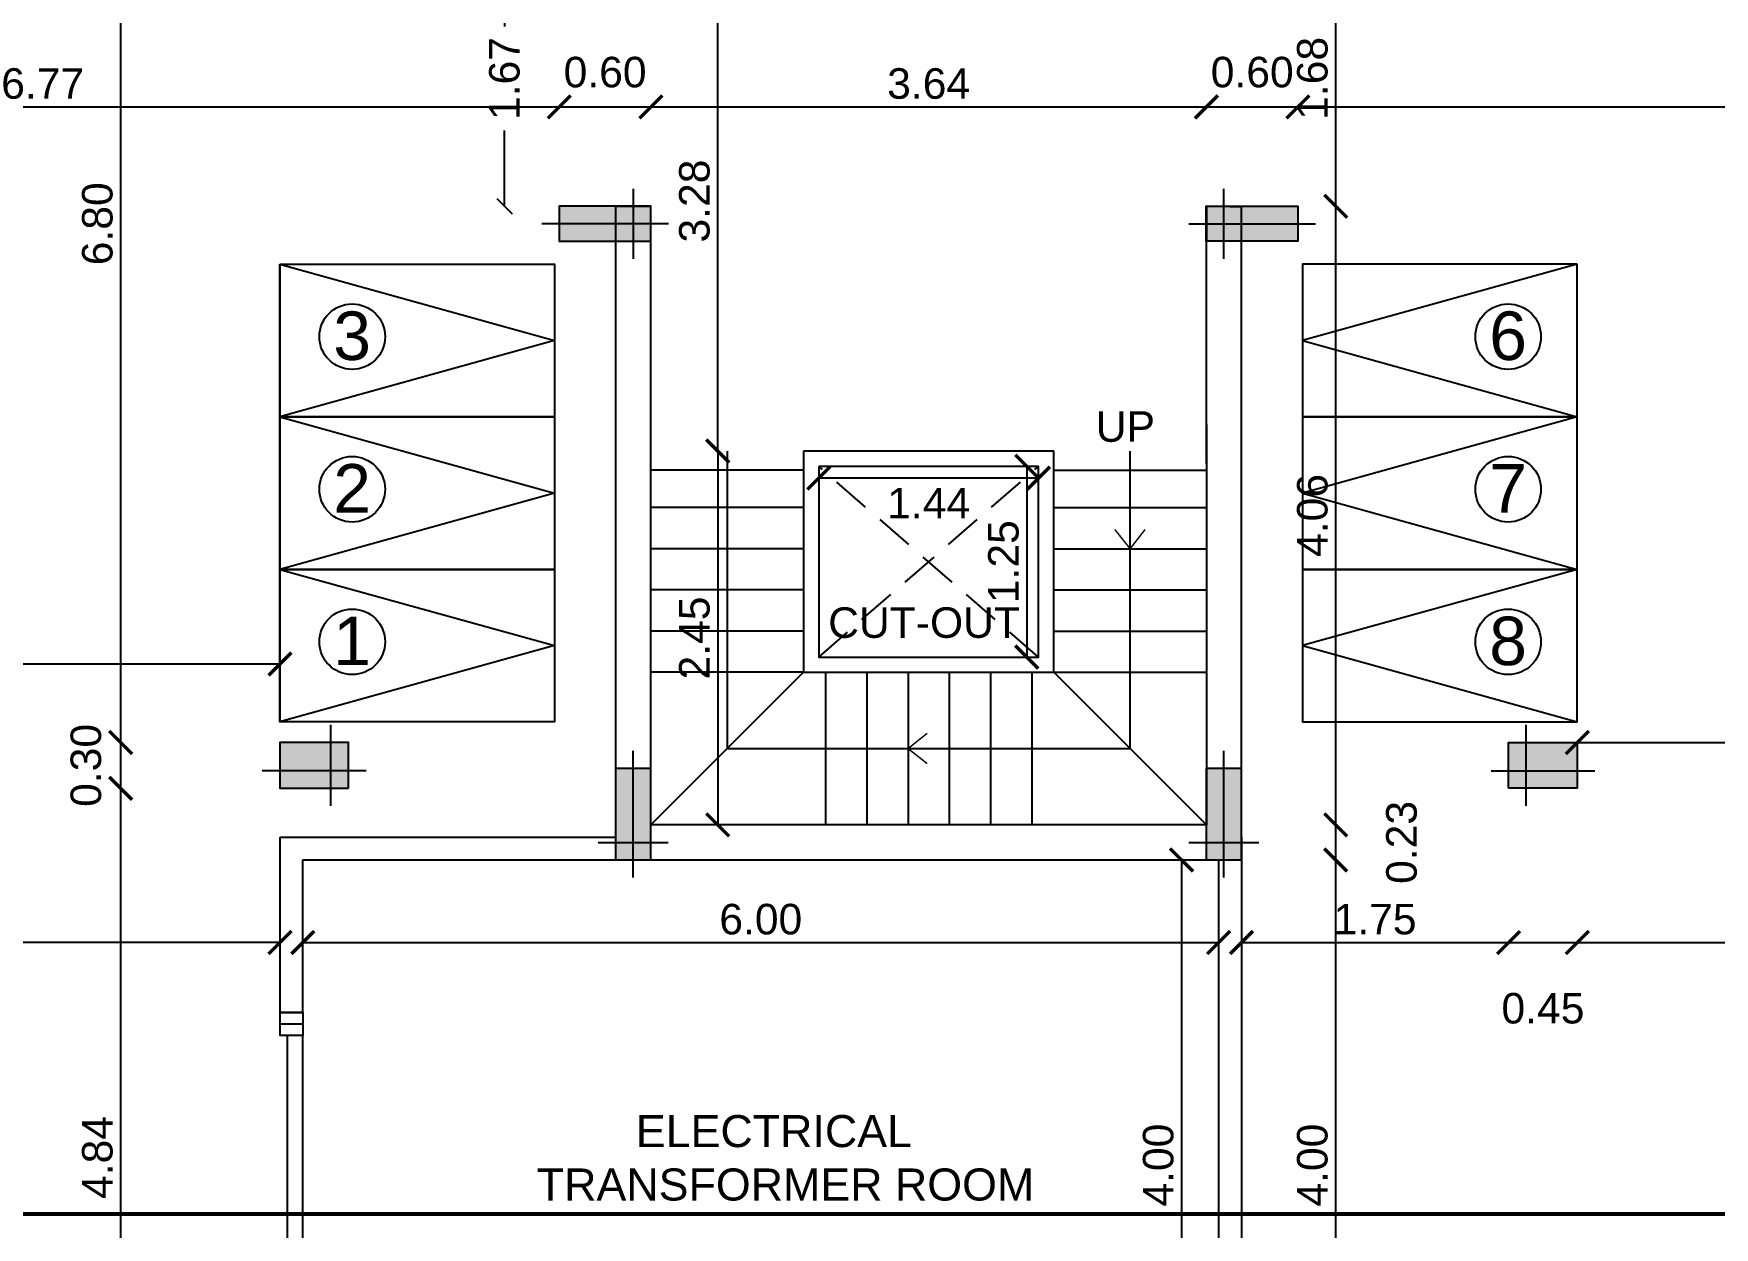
# Model space of a CAD drawing. Header units: metres. Extents: x 2130 to 3135, y 5414 to 5819.
# Drawn here: x 2812.47 to 2823.48, y 5615.55 to 5623.37 of the extents above; entities that cross this region are included whole.
import ezdxf
from ezdxf.enums import TextEntityAlignment as Align

# ---------------------------------------------------------------- set-up
doc = ezdxf.new("R2010")
doc.units = ezdxf.units.M
doc.header["$MEASUREMENT"] = 0
doc.header["$PDMODE"] = 34
doc.linetypes.add('HIDDEN', pattern=[0.375, 0.25, -0.125])
doc.linetypes.add('PHANTOM2', pattern=[1.25, 0.625, -0.125, 0.125, -0.125, 0.125, -0.125])
doc.layers.get('0').update_dxf_attribs({"lineweight": 18})
doc.layers.get('Defpoints').update_dxf_attribs({"lineweight": 18})
for name, color, linetype in [('BLK_1_FLR_0_EXIT_WIDTH_STAIR', 1, 'Continuous'), ('col', 1, 'Continuous'), ('DIM', 8, 'Continuous'), ('TW CMDA', 190, 'Continuous'), ('TW NOS', 7, 'Continuous'), ('WALL', 2, 'Continuous'), ('WIN', 5, 'Continuous')]:
    doc.layers.add(name, color=color, linetype=linetype)
doc.layers.add('text', color=7, linetype='Continuous', lineweight=25)
doc.styles.add('A1', font='arial.ttf')
doc.styles.add('R1', font='arial.ttf')
doc.styles.get("Standard").update_dxf_attribs({"font": 'arial.ttf'})
doc.dimstyles.new('app', dxfattribs={"dimtxt": 0.2, "dimasz": 0.1, "dimexe": 0.18, "dimexo": 0.0625, "dimgap": 0.09, "dimtad": 0, "dimzin": 0, "dimdsep": 46, "dimtxsty": 'Standard', "dimblk": 'OBLIQUE', "dimcen": 0.09, "dimse1": 1, "dimse2": 1, "dimclre": 8, "dimadec": 0, "dimazin": 0, "dimtfac": 1, "dimtofl": 0, "dimtmove": 0, "dimatfit": 3, "dimfxl": 0, "dimtolj": 1, "dimtzin": 0, "dimarcsym": 0})
doc.dimstyles.new('DIM-CMDA', dxfattribs={"dimtxt": 0.2, "dimasz": 0.15, "dimexe": 0.05, "dimexo": 0.0625, "dimgap": 0.05, "dimtad": 1, "dimzin": 1, "dimdsep": 46, "dimtxsty": 'R1', "dimblk": 'ARCHTICK', "dimcen": 0.09, "dimse1": 1, "dimse2": 1, "dimclrd": 8, "dimclre": 8, "dimadec": 0, "dimazin": 0, "dimtm": 1e-09, "dimtfac": 1, "dimtofl": 0, "dimtmove": 2, "dimatfit": 3, "dimfxl": 0, "dimtolj": 1, "dimtzin": 0, "dimlwd": -1, "dimlwe": -1, "dimarcsym": 0})

# ---------------------------------------------------------------- blocks, each defined once
blk = doc.blocks.new('300x450')
blk.add_hatch(color=0).paths.add_polyline_path([(1602.841, -173.858), (1603.141, -173.858), (1603.141, -174.308), (1602.841, -174.308)])
at = {"color": 0}
for p, q in [((1602.956, -173.743), (1602.956, -174.423)), ((1602.726, -173.973), (1603.256, -173.973))]:
    blk.add_line(p, q, dxfattribs=at)
blk.add_lwpolyline([(1602.841, -173.858), (1603.141, -173.858), (1603.141, -174.308), (1602.841, -174.308)], close=True, dxfattribs=at)
blk = doc.blocks.new('230x600')
blk.add_hatch(color=0).paths.add_polyline_path([(1593.962, -175.039), (1594.192, -175.039), (1594.192, -175.639), (1593.962, -175.639)])
at = {"color": 0}
for p, q in [((1594.077, -174.924), (1594.077, -175.754)), ((1593.847, -175.154), (1594.307, -175.154))]:
    blk.add_line(p, q, dxfattribs=at)
blk.add_lwpolyline([(1593.962, -175.039), (1594.192, -175.039), (1594.192, -175.639), (1593.962, -175.639)], close=True, dxfattribs=at)
blk = doc.blocks.new('A$C2E087B40')
at = {"layer": 'WIN'}
for p, q in [((0.15, -0.075), (0, -0.075)), ((0, -0.15), (0, -2.85)), ((0.1, -0.15), (0.1, -2.85)), ((0.15, -2.925), (0, -2.925))]:
    blk.add_line(p, q, dxfattribs=at)
for points in [[(0, -0.15), (0, 0), (0.15, 0), (0.15, -0.15)], [(0, -3), (0, -2.85), (0.15, -2.85), (0.15, -3)]]:
    blk.add_lwpolyline(points, close=True, dxfattribs=at)
blk = doc.blocks.new('_ArchTick')
at = {"color": 0, "linetype": 'ByBlock', "const_width": 0.15}
blk.add_lwpolyline([(-0.5, -0.5), (0.5, 0.5)], dxfattribs=at)
blk = doc.blocks.new('*D324')
at = {"layer": 'Defpoints', "color": 0}
for p in [(2820.382, 5618.922), (2822.132, 5618.427), (2822.132, 5617.416)]:
    blk.add_point(p, dxfattribs=at)
at = {"layer": 'DIM', "color": 8}
blk.add_line((2820.382, 5617.416), (2822.132, 5617.416), dxfattribs=at)
at = {"layer": 'DIM', "color": 8, "xscale": 0.15, "yscale": 0.15, "zscale": 0.15, "rotation": 180}
blk.add_blockref('_ArchTick', (2820.382, 5617.416), dxfattribs=at)
at = {"layer": 'DIM', "color": 8, "xscale": 0.15, "yscale": 0.15, "zscale": 0.15}
blk.add_blockref('_ArchTick', (2822.132, 5617.416), dxfattribs=at)
at = {"layer": 'DIM', "color": 0, "insert": (2821.257, 5617.568), "char_height": 0.2, "attachment_point": 5, "style": 'R1'}
blk.add_mtext('\\A1;1.75', dxfattribs=at)
blk = doc.blocks.new('*D325')
at = {"layer": 'Defpoints', "color": 0}
for p in [(2822.582, 5618.63), (2822.132, 5618.427), (2822.582, 5617.416)]:
    blk.add_point(p, dxfattribs=at)
at = {"layer": 'DIM', "color": 8}
blk.add_line((2822.132, 5617.416), (2822.582, 5617.416), dxfattribs=at)
at = {"layer": 'DIM', "color": 8, "xscale": 0.15, "yscale": 0.15, "zscale": 0.15, "rotation": 180}
blk.add_blockref('_ArchTick', (2822.132, 5617.416), dxfattribs=at)
at = {"layer": 'DIM', "color": 8, "xscale": 0.15, "yscale": 0.15, "zscale": 0.15}
blk.add_blockref('_ArchTick', (2822.582, 5617.416), dxfattribs=at)
at = {"layer": 'DIM', "color": 0, "insert": (2822.357, 5616.984), "char_height": 0.2, "attachment_point": 5, "style": 'R1'}
blk.add_mtext('\\A1;0.45', dxfattribs=at)
blk = doc.blocks.new('*D326')
at = {"layer": 'Defpoints', "color": 0}
for p in [(2827.522, 5619.012), (2822.582, 5618.993), (2827.522, 5617.416)]:
    blk.add_point(p, dxfattribs=at)
at = {"layer": 'DIM', "color": 8}
blk.add_line((2822.582, 5617.416), (2827.522, 5617.416), dxfattribs=at)
at = {"layer": 'DIM', "color": 8, "xscale": 0.15, "yscale": 0.15, "zscale": 0.15, "rotation": 180}
blk.add_blockref('_ArchTick', (2822.582, 5617.416), dxfattribs=at)
at = {"layer": 'DIM', "color": 8, "xscale": 0.15, "yscale": 0.15, "zscale": 0.15}
blk.add_blockref('_ArchTick', (2827.522, 5617.416), dxfattribs=at)
at = {"layer": 'DIM', "color": 0, "insert": (2825.052, 5617.568), "char_height": 0.2, "attachment_point": 5, "style": 'R1'}
blk.add_mtext('\\A1;4.94', dxfattribs=at)
blk = doc.blocks.new('*D330')
at = {"layer": 'Defpoints', "color": 0}
for p in [(2809.142, 5619.012), (2814.082, 5618.727), (2809.142, 5617.416)]:
    blk.add_point(p, dxfattribs=at)
at = {"layer": 'DIM', "color": 8}
blk.add_line((2814.082, 5617.416), (2809.142, 5617.416), dxfattribs=at)
at = {"layer": 'DIM', "color": 8, "xscale": 0.15, "yscale": 0.15, "zscale": 0.15, "rotation": 180}
blk.add_blockref('_ArchTick', (2809.142, 5617.416), dxfattribs=at)
at = {"layer": 'DIM', "color": 8, "xscale": 0.15, "yscale": 0.15, "zscale": 0.15}
blk.add_blockref('_ArchTick', (2814.082, 5617.416), dxfattribs=at)
at = {"layer": 'DIM', "color": 0, "insert": (2811.612, 5617.568), "char_height": 0.2, "attachment_point": 5, "style": 'R1'}
blk.add_mtext('\\A1;4.94', dxfattribs=at)
blk = doc.blocks.new('*D336')
at = {"layer": 'Defpoints', "color": 0}
for p in [(2815.912, 5622.893), (2809.142, 5622.312), (2815.912, 5622.242)]:
    blk.add_point(p, dxfattribs=at)
at = {"layer": 'DIM', "color": 8}
blk.add_line((2809.142, 5622.893), (2815.912, 5622.893), dxfattribs=at)
at = {"layer": 'DIM', "color": 8, "xscale": 0.15, "yscale": 0.15, "zscale": 0.15, "rotation": 180}
blk.add_blockref('_ArchTick', (2809.142, 5622.893), dxfattribs=at)
at = {"layer": 'DIM', "color": 8, "xscale": 0.15, "yscale": 0.15, "zscale": 0.15}
blk.add_blockref('_ArchTick', (2815.912, 5622.893), dxfattribs=at)
at = {"layer": 'DIM', "color": 0, "insert": (2812.527, 5623.045), "char_height": 0.2, "attachment_point": 5, "style": 'R1'}
blk.add_mtext('\\A1;6.77', dxfattribs=at)
blk = doc.blocks.new('*D337')
at = {"layer": 'Defpoints', "color": 0}
for p in [(2816.512, 5622.893), (2815.912, 5622.242), (2816.512, 5622.242)]:
    blk.add_point(p, dxfattribs=at)
at = {"layer": 'DIM', "color": 8}
blk.add_line((2815.912, 5622.893), (2816.512, 5622.893), dxfattribs=at)
at = {"layer": 'DIM', "color": 8, "xscale": 0.15, "yscale": 0.15, "zscale": 0.15, "rotation": 180}
blk.add_blockref('_ArchTick', (2815.912, 5622.893), dxfattribs=at)
at = {"layer": 'DIM', "color": 8, "xscale": 0.15, "yscale": 0.15, "zscale": 0.15}
blk.add_blockref('_ArchTick', (2816.512, 5622.893), dxfattribs=at)
at = {"layer": 'DIM', "color": 0, "insert": (2816.212, 5623.12), "char_height": 0.2, "attachment_point": 5, "style": 'R1'}
blk.add_mtext('\\A1;0.60', dxfattribs=at)
blk = doc.blocks.new('*D338')
at = {"layer": 'Defpoints', "color": 0}
for p in [(2820.152, 5622.893), (2816.512, 5622.242), (2820.152, 5622.242)]:
    blk.add_point(p, dxfattribs=at)
at = {"layer": 'DIM', "color": 8}
blk.add_line((2816.512, 5622.893), (2820.152, 5622.893), dxfattribs=at)
at = {"layer": 'DIM', "color": 8, "xscale": 0.15, "yscale": 0.15, "zscale": 0.15, "rotation": 180}
blk.add_blockref('_ArchTick', (2816.512, 5622.893), dxfattribs=at)
at = {"layer": 'DIM', "color": 8, "xscale": 0.15, "yscale": 0.15, "zscale": 0.15}
blk.add_blockref('_ArchTick', (2820.152, 5622.893), dxfattribs=at)
at = {"layer": 'DIM', "color": 0, "insert": (2818.332, 5623.045), "char_height": 0.2, "attachment_point": 5, "style": 'R1'}
blk.add_mtext('\\A1;3.64', dxfattribs=at)
blk = doc.blocks.new('*D339')
at = {"layer": 'Defpoints', "color": 0}
for p in [(2820.752, 5622.893), (2820.152, 5622.242), (2820.752, 5622.242)]:
    blk.add_point(p, dxfattribs=at)
at = {"layer": 'DIM', "color": 8}
blk.add_line((2820.152, 5622.893), (2820.752, 5622.893), dxfattribs=at)
at = {"layer": 'DIM', "color": 8, "xscale": 0.15, "yscale": 0.15, "zscale": 0.15, "rotation": 180}
blk.add_blockref('_ArchTick', (2820.152, 5622.893), dxfattribs=at)
at = {"layer": 'DIM', "color": 8, "xscale": 0.15, "yscale": 0.15, "zscale": 0.15}
blk.add_blockref('_ArchTick', (2820.752, 5622.893), dxfattribs=at)
at = {"layer": 'DIM', "color": 0, "insert": (2820.452, 5623.12), "char_height": 0.2, "attachment_point": 5, "style": 'R1'}
blk.add_mtext('\\A1;0.60', dxfattribs=at)
blk = doc.blocks.new('*D340')
at = {"layer": 'Defpoints', "color": 0}
for p in [(2827.522, 5622.893), (2820.752, 5622.242), (2827.522, 5622.312)]:
    blk.add_point(p, dxfattribs=at)
at = {"layer": 'DIM', "color": 8}
blk.add_line((2820.752, 5622.893), (2827.522, 5622.893), dxfattribs=at)
at = {"layer": 'DIM', "color": 8, "xscale": 0.15, "yscale": 0.15, "zscale": 0.15, "rotation": 180}
blk.add_blockref('_ArchTick', (2820.752, 5622.893), dxfattribs=at)
at = {"layer": 'DIM', "color": 8, "xscale": 0.15, "yscale": 0.15, "zscale": 0.15}
blk.add_blockref('_ArchTick', (2827.522, 5622.893), dxfattribs=at)
at = {"layer": 'DIM', "color": 0, "insert": (2824.137, 5623.045), "char_height": 0.2, "attachment_point": 5, "style": 'R1'}
blk.add_mtext('\\A1;6.77', dxfattribs=at)
blk = doc.blocks.new('*D715')
at = {"layer": 'Defpoints', "color": 0}
for p in [(2820.232, 5617.416), (2814.232, 5617.275), (2820.232, 5617.107)]:
    blk.add_point(p, dxfattribs=at)
at = {"layer": 'DIM', "color": 8}
blk.add_line((2814.232, 5617.416), (2820.232, 5617.416), dxfattribs=at)
at = {"layer": 'DIM', "color": 8, "xscale": 0.15, "yscale": 0.15, "zscale": 0.15, "rotation": 180}
blk.add_blockref('_ArchTick', (2814.232, 5617.416), dxfattribs=at)
at = {"layer": 'DIM', "color": 8, "xscale": 0.15, "yscale": 0.15, "zscale": 0.15}
blk.add_blockref('_ArchTick', (2820.232, 5617.416), dxfattribs=at)
at = {"layer": 'DIM', "color": 0, "insert": (2817.232, 5617.568), "char_height": 0.2, "attachment_point": 5, "style": 'R1'}
blk.add_mtext('\\A1;6.00', dxfattribs=at)
blk = doc.blocks.new('*D716')
at = {"layer": 'Defpoints', "color": 0}
for p in [(2819.432, 5617.957), (2819.793, 5613.957), (2819.989, 5613.957)]:
    blk.add_point(p, dxfattribs=at)
at = {"layer": 'DIM', "color": 8}
blk.add_line((2819.989, 5617.957), (2819.989, 5613.957), dxfattribs=at)
at = {"layer": 'DIM', "color": 8, "xscale": 0.15, "yscale": 0.15, "zscale": 0.15}
for p, rotation in [((2819.989, 5617.957), 90), ((2819.989, 5613.957), 270)]:
    blk.add_blockref('_ArchTick', p, dxfattribs=dict(at, rotation=rotation))
at = {"layer": 'DIM', "color": 0, "insert": (2819.837, 5615.957), "char_height": 0.2, "attachment_point": 5, "rotation": 90, "style": 'R1'}
blk.add_mtext('\\A1;4.00', dxfattribs=at)
blk = doc.blocks.new('*D718')
at = {"layer": 'Defpoints', "color": 0}
for p in [(2819.499, 5617.957), (2820.999, 5617.957), (2819.789, 5613.957)]:
    blk.add_point(p, dxfattribs=at)
at = {"layer": 'DIM', "color": 8}
blk.add_line((2820.999, 5613.957), (2820.999, 5617.957), dxfattribs=at)
at = {"layer": 'DIM', "color": 8, "xscale": 0.15, "yscale": 0.15, "zscale": 0.15}
for p, rotation in [((2820.999, 5617.957), 90), ((2820.999, 5613.957), 270)]:
    blk.add_blockref('_ArchTick', p, dxfattribs=dict(at, rotation=rotation))
at = {"layer": 'DIM', "color": 0, "insert": (2820.847, 5615.957), "char_height": 0.2, "attachment_point": 5, "rotation": 90, "style": 'R1'}
blk.add_mtext('\\A1;4.00', dxfattribs=at)
blk = doc.blocks.new('*D719')
at = {"layer": 'Defpoints', "color": 0}
for p in [(2819.511, 5618.187), (2820.999, 5618.187), (2819.499, 5617.957)]:
    blk.add_point(p, dxfattribs=at)
at = {"layer": 'DIM', "color": 8}
blk.add_line((2820.999, 5617.957), (2820.999, 5618.187), dxfattribs=at)
at = {"layer": 'DIM', "color": 8, "xscale": 0.15, "yscale": 0.15, "zscale": 0.15}
for p, rotation in [((2820.999, 5618.187), 90), ((2820.999, 5617.957), 270)]:
    blk.add_blockref('_ArchTick', p, dxfattribs=dict(at, rotation=rotation))
at = {"layer": 'DIM', "color": 0, "insert": (2821.431, 5618.072), "char_height": 0.2, "attachment_point": 5, "rotation": 90, "style": 'R1'}
blk.add_mtext('\\A1;0.23', dxfattribs=at)
blk = doc.blocks.new('*D720')
at = {"layer": 'Defpoints', "color": 0}
for p in [(2820.752, 5622.242), (2820.999, 5622.242), (2819.511, 5618.187)]:
    blk.add_point(p, dxfattribs=at)
at = {"layer": 'DIM', "color": 8}
blk.add_line((2820.999, 5618.187), (2820.999, 5622.242), dxfattribs=at)
at = {"layer": 'DIM', "color": 8, "xscale": 0.15, "yscale": 0.15, "zscale": 0.15}
for p, rotation in [((2820.999, 5622.242), 90), ((2820.999, 5618.187), 270)]:
    blk.add_blockref('_ArchTick', p, dxfattribs=dict(at, rotation=rotation))
at = {"layer": 'DIM', "color": 0, "insert": (2820.847, 5620.215), "char_height": 0.2, "attachment_point": 5, "rotation": 90, "style": 'R1'}
blk.add_mtext('\\A1;4.06', dxfattribs=at)
blk = doc.blocks.new('*D827')
at = {"layer": 'Defpoints', "color": 0}
for p in [(2819.327, 5623.917), (2820.999, 5623.917), (2820.752, 5622.242)]:
    blk.add_point(p, dxfattribs=at)
at = {"layer": 'DIM', "color": 8}
blk.add_line((2820.999, 5622.242), (2820.999, 5623.917), dxfattribs=at)
at = {"layer": 'DIM', "color": 8, "xscale": 0.15, "yscale": 0.15, "zscale": 0.15}
for p, rotation in [((2820.999, 5623.917), 90), ((2820.999, 5622.242), 270)]:
    blk.add_blockref('_ArchTick', p, dxfattribs=dict(at, rotation=rotation))
at = {"layer": 'DIM', "color": 0, "insert": (2820.847, 5623.08), "char_height": 0.2, "attachment_point": 5, "rotation": 90, "style": 'R1'}
blk.add_mtext('\\A1;1.68', dxfattribs=at)
blk = doc.blocks.new('*D870')
at = {"layer": 'Defpoints', "color": 0}
for p in [(2813.038, 5618.427), (2814.082, 5618.427), (2813.282, 5613.587)]:
    blk.add_point(p, dxfattribs=at)
at = {"layer": 'DIM', "color": 8}
blk.add_line((2813.038, 5613.587), (2813.038, 5618.427), dxfattribs=at)
at = {"layer": 'DIM', "color": 8, "xscale": 0.15, "yscale": 0.15, "zscale": 0.15}
for p, rotation in [((2813.038, 5618.427), 90), ((2813.038, 5613.587), 270)]:
    blk.add_blockref('_ArchTick', p, dxfattribs=dict(at, rotation=rotation))
at = {"layer": 'DIM', "color": 0, "insert": (2812.886, 5616.007), "char_height": 0.2, "attachment_point": 5, "rotation": 90, "style": 'R1'}
blk.add_mtext('\\A1;4.84', dxfattribs=at)
blk = doc.blocks.new('*D871')
at = {"layer": 'Defpoints', "color": 0}
for p in [(2813.038, 5618.727), (2814.307, 5618.727), (2814.082, 5618.427)]:
    blk.add_point(p, dxfattribs=at)
at = {"layer": 'DIM', "color": 8}
blk.add_line((2813.038, 5618.427), (2813.038, 5618.727), dxfattribs=at)
at = {"layer": 'DIM', "color": 8, "xscale": 0.15, "yscale": 0.15, "zscale": 0.15}
for p, rotation in [((2813.038, 5618.727), 90), ((2813.038, 5618.427), 270)]:
    blk.add_blockref('_ArchTick', p, dxfattribs=dict(at, rotation=rotation))
at = {"layer": 'DIM', "color": 0, "insert": (2812.811, 5618.577), "char_height": 0.2, "attachment_point": 5, "rotation": 90, "style": 'R1'}
blk.add_mtext('\\A1;0.30', dxfattribs=at)
blk = doc.blocks.new('*D872')
at = {"layer": 'Defpoints', "color": 0}
for p in [(2813.038, 5625.527), (2814.307, 5625.527), (2814.307, 5618.727)]:
    blk.add_point(p, dxfattribs=at)
at = {"layer": 'DIM', "color": 8}
blk.add_line((2813.038, 5618.727), (2813.038, 5625.527), dxfattribs=at)
at = {"layer": 'DIM', "color": 8, "xscale": 0.15, "yscale": 0.15, "zscale": 0.15}
for p, rotation in [((2813.038, 5625.527), 90), ((2813.038, 5618.727), 270)]:
    blk.add_blockref('_ArchTick', p, dxfattribs=dict(at, rotation=rotation))
at = {"layer": 'DIM', "color": 0, "insert": (2812.886, 5622.127), "char_height": 0.2, "attachment_point": 5, "rotation": 90, "style": 'R1'}
blk.add_mtext('\\A1;6.80', dxfattribs=at)
blk = doc.blocks.new('*D474')
at = {"layer": 'Defpoints', "color": 0}
for p in [(2817.612, 5620.537), (2817.612, 5620.46), (2819.052, 5620.537)]:
    blk.add_point(p, dxfattribs=at)
at = {"layer": 'DIM', "color": 8}
blk.add_line((2819.052, 5620.46), (2817.612, 5620.46), dxfattribs=at)
at = {"layer": 'DIM', "color": 8, "xscale": 0.15, "yscale": 0.15, "zscale": 0.15, "rotation": 180}
blk.add_blockref('_ArchTick', (2817.612, 5620.46), dxfattribs=at)
at = {"layer": 'DIM', "color": 8, "xscale": 0.15, "yscale": 0.15, "zscale": 0.15}
blk.add_blockref('_ArchTick', (2819.052, 5620.46), dxfattribs=at)
at = {"layer": 'DIM', "color": 0, "insert": (2818.332, 5620.296), "char_height": 0.2, "attachment_point": 5, "style": 'R1'}
blk.add_mtext('\\A1;1.44', dxfattribs=at)
blk = doc.blocks.new('*D475')
at = {"layer": 'Defpoints', "color": 0}
for p in [(2819.052, 5620.537), (2818.975, 5619.287), (2819.052, 5619.287)]:
    blk.add_point(p, dxfattribs=at)
at = {"layer": 'DIM', "color": 8}
blk.add_line((2818.975, 5620.537), (2818.975, 5619.287), dxfattribs=at)
at = {"layer": 'DIM', "color": 8, "xscale": 0.15, "yscale": 0.15, "zscale": 0.15}
for p, rotation in [((2818.975, 5620.537), 90), ((2818.975, 5619.287), 270)]:
    blk.add_blockref('_ArchTick', p, dxfattribs=dict(at, rotation=rotation))
at = {"layer": 'DIM', "color": 0, "insert": (2818.823, 5619.912), "char_height": 0.2, "attachment_point": 5, "rotation": 90, "style": 'R1'}
blk.add_mtext('\\A1;1.25', dxfattribs=at)
blk = doc.blocks.new('*D476')
at = {"layer": 'Defpoints', "color": 0}
for p in [(2817.617, 5620.637), (2816.868, 5618.187), (2816.95, 5618.187)]:
    blk.add_point(p, dxfattribs=at)
at = {"layer": 'DIM', "color": 8}
blk.add_line((2816.95, 5620.637), (2816.95, 5618.187), dxfattribs=at)
at = {"layer": 'DIM', "color": 8, "xscale": 0.15, "yscale": 0.15, "zscale": 0.15}
for p, rotation in [((2816.95, 5620.637), 90), ((2816.95, 5618.187), 270)]:
    blk.add_blockref('_ArchTick', p, dxfattribs=dict(at, rotation=rotation))
at = {"layer": 'DIM', "color": 0, "insert": (2816.798, 5619.412), "char_height": 0.2, "attachment_point": 5, "rotation": 90, "style": 'R1'}
blk.add_mtext('\\A1;2.45', dxfattribs=at)
blk = doc.blocks.new('*D757')
at = {"layer": 'Defpoints', "color": 0}
for p in [(2814.082, 5619.362), (2809.142, 5619.242), (2814.082, 5619.242)]:
    blk.add_point(p, dxfattribs=at)
at = {"layer": 'DIM', "color": 8}
blk.add_line((2809.142, 5619.242), (2814.082, 5619.242), dxfattribs=at)
at = {"layer": 'DIM', "color": 8, "xscale": 0.15, "yscale": 0.15, "zscale": 0.15, "rotation": 180}
blk.add_blockref('_ArchTick', (2809.142, 5619.242), dxfattribs=at)
at = {"layer": 'DIM', "color": 8, "xscale": 0.15, "yscale": 0.15, "zscale": 0.15}
blk.add_blockref('_ArchTick', (2814.082, 5619.242), dxfattribs=at)
at = {"layer": 'DIM', "color": 0, "insert": (2811.612, 5619.395), "char_height": 0.2, "attachment_point": 5, "style": 'R1'}
blk.add_mtext('\\A1;4.94', dxfattribs=at)
blk = doc.blocks.new('*D766')
at = {"layer": 'Defpoints', "color": 0}
for p in [(2827.522, 5619.242), (2827.522, 5618.727), (2822.582, 5618.427)]:
    blk.add_point(p, dxfattribs=at)
at = {"layer": 'DIM', "color": 8}
blk.add_line((2822.582, 5618.727), (2827.522, 5618.727), dxfattribs=at)
at = {"layer": 'DIM', "color": 8, "xscale": 0.15, "yscale": 0.15, "zscale": 0.15, "rotation": 180}
blk.add_blockref('_ArchTick', (2822.582, 5618.727), dxfattribs=at)
at = {"layer": 'DIM', "color": 8, "xscale": 0.15, "yscale": 0.15, "zscale": 0.15}
blk.add_blockref('_ArchTick', (2827.522, 5618.727), dxfattribs=at)
at = {"layer": 'DIM', "color": 0, "insert": (2825.052, 5618.88), "char_height": 0.2, "attachment_point": 5, "style": 'R1'}
blk.add_mtext('\\A1;4.94', dxfattribs=at)
blk = doc.blocks.new('*D786')
at = {"layer": 'Defpoints', "color": 0}
for p in [(2816.512, 5623.915), (2816.95, 5623.915), (2817.617, 5620.637)]:
    blk.add_point(p, dxfattribs=at)
at = {"layer": 'DIM', "color": 8}
blk.add_line((2816.95, 5620.637), (2816.95, 5623.915), dxfattribs=at)
at = {"layer": 'DIM', "color": 8, "xscale": 0.15, "yscale": 0.15, "zscale": 0.15}
for p, rotation in [((2816.95, 5623.915), 90), ((2816.95, 5620.637), 270)]:
    blk.add_blockref('_ArchTick', p, dxfattribs=dict(at, rotation=rotation))
at = {"layer": 'DIM', "color": 0, "insert": (2816.798, 5622.276), "char_height": 0.2, "attachment_point": 5, "rotation": 90, "style": 'R1'}
blk.add_mtext('\\A1;3.28', dxfattribs=at)
blk = doc.blocks.new('TW')
at = {"color": 0}
blk.add_lwpolyline([(1090.416, 78.54), (1090.416, 76.74), (1091.416, 76.74), (1091.416, 78.54)], close=True, dxfattribs=at)
blk.add_lwpolyline([(1090.416, 78.54), (1090.916, 76.74), (1091.416, 78.54)], dxfattribs=at)
blk = doc.blocks.new('_Oblique')
at = {"color": 0, "linetype": 'ByBlock', "lineweight": -2}
blk.add_line((-0.5, -0.5), (0.5, 0.5), dxfattribs=at)
blk = doc.blocks.new('*D923')
at = {"layer": 'BLK_1_FLR_0_EXIT_WIDTH_STAIR', "color": 0, "linetype": 'PHANTOM2', "lineweight": -2}
for p, q in [((2815.553, 5623.915), (2815.553, 5623.419)), ((2815.553, 5622.242), (2815.553, 5622.739))]:
    blk.add_line(p, q, dxfattribs=at)
at = {"layer": 'Defpoints', "color": 0}
for p in [(2816.282, 5623.915), (2815.553, 5622.242), (2816.282, 5622.242)]:
    blk.add_point(p, dxfattribs=at)
at = {"layer": 'BLK_1_FLR_0_EXIT_WIDTH_STAIR', "color": 0, "lineweight": -2, "xscale": 0.1, "yscale": 0.1, "zscale": 0.1}
for p, rotation in [((2815.553, 5623.915), 90), ((2815.553, 5622.242), 270)]:
    blk.add_blockref('_Oblique', p, dxfattribs=dict(at, rotation=rotation))
at = {"layer": 'BLK_1_FLR_0_EXIT_WIDTH_STAIR', "color": 0, "insert": (2815.553, 5623.079), "char_height": 0.2, "attachment_point": 5, "rotation": 90}
blk.add_mtext('\\A1;1.67', dxfattribs=at)

msp = doc.modelspace()

# ---------------------------------------------------------------- linework, layer by layer
for points in [[(2815.882, 5621.862), (2814.082, 5621.862), (2814.082, 5620.862), (2815.882, 5620.862)], [(2822.582, 5621.862), (2820.782, 5621.862), (2820.782, 5620.862), (2822.582, 5620.862)], [(2815.882, 5620.862), (2814.082, 5620.862), (2814.082, 5619.862), (2815.882, 5619.862)], [(2822.582, 5620.862), (2820.782, 5620.862), (2820.782, 5619.862), (2822.582, 5619.862)], [(2815.882, 5619.862), (2814.082, 5619.862), (2814.082, 5618.862), (2815.882, 5618.862)], [(2822.582, 5619.862), (2820.782, 5619.862), (2820.782, 5618.862), (2822.582, 5618.862)]]:
    msp.add_lwpolyline(points, close=True)
at = {"layer": 'text', "color": 7, "linetype": 'PHANTOM2', "const_width": 0.025}
msp.add_lwpolyline([(2862.555, 5616.523), (2862.555, 5615.637), (2802.58, 5615.637), (2802.58, 5616.523)], dxfattribs=at)
at = {"layer": 'TW NOS'}
for centre in [(2814.555, 5621.387), (2822.129, 5621.387), (2814.555, 5620.387), (2822.129, 5620.387), (2814.555, 5619.387), (2822.129, 5619.387)]:
    msp.add_circle(centre, 0.215, dxfattribs=at)
at = {"layer": 'WALL'}
for p, q in [((2816.282, 5618.107), (2816.282, 5622.242)), ((2816.282, 5622.242), (2816.512, 5622.242)), ((2816.512, 5618.187), (2816.512, 5622.242)), ((2820.152, 5622.012), (2820.152, 5622.242)), ((2820.152, 5622.242), (2820.152, 5622.012)), ((2820.382, 5622.236), (2820.152, 5622.242)), ((2820.152, 5620.812), (2820.152, 5622.236)), ((2820.382, 5620.812), (2820.382, 5622.236)), ((2820.152, 5620.812), (2820.152, 5618.187)), ((2820.152, 5620.556), (2820.152, 5620.812)), ((2820.382, 5618.107), (2820.382, 5620.812)), ((2820.152, 5618.187), (2816.512, 5618.187)), ((2814.082, 5616.957), (2814.082, 5618.107)), ((2814.082, 5618.107), (2816.282, 5618.107)), ((2820.382, 5618.107), (2820.382, 5613.807)), ((2814.232, 5616.957), (2814.232, 5617.957)), ((2818.252, 5617.957), (2819.432, 5617.957)), ((2820.232, 5617.957), (2820.232, 5613.957)), ((2814.232, 5616.957), (2814.082, 5616.957))]:
    msp.add_line(p, q, dxfattribs=at)
at = {"layer": 'WALL', "color": 8, "linetype": 'HIDDEN'}
for p, q in [((2817.612, 5619.287), (2819.052, 5620.537)), ((2819.052, 5619.287), (2817.612, 5620.537))]:
    msp.add_line(p, q, dxfattribs=at)
at = {"layer": 'WALL', "color": 2}
msp.add_line((2814.232, 5617.957), (2820.232, 5617.957), dxfattribs=at)
at = {"layer": 'WIN'}
msp.add_lwpolyline([(2817.012, 5620.637), (2817.012, 5618.687), (2819.652, 5618.687), (2819.652, 5620.637)], dxfattribs=at)
at = {"layer": 'WIN', "linetype": 'Continuous'}
msp.add_lwpolyline([(2817.512, 5620.637), (2817.512, 5619.187), (2819.152, 5619.187), (2819.152, 5620.637), (2817.512, 5620.637)], dxfattribs=at)
at = {"layer": 'WIN', "color": 5, "linetype": 'Continuous'}
for points in [[(2817.512, 5620.512), (2816.512, 5620.512)], [(2819.152, 5620.512), (2820.152, 5620.512)], [(2817.512, 5620.267), (2816.512, 5620.267)], [(2819.152, 5620.267), (2820.152, 5620.267)], [(2817.512, 5619.997), (2816.512, 5619.997)], [(2819.152, 5619.997), (2820.152, 5619.997)], [(2817.512, 5619.727), (2816.512, 5619.727)], [(2819.152, 5619.727), (2820.152, 5619.727)], [(2817.512, 5619.457), (2816.512, 5619.457)], [(2819.152, 5619.457), (2820.152, 5619.457)], [(2817.512, 5619.187), (2816.512, 5619.187)], [(2817.512, 5619.187), (2816.512, 5618.187)], [(2817.657, 5619.187), (2817.657, 5618.187)], [(2817.927, 5619.187), (2817.927, 5618.187)], [(2818.197, 5619.187), (2818.197, 5618.187)], [(2818.467, 5619.187), (2818.467, 5618.187)], [(2818.737, 5619.187), (2818.737, 5618.187)], [(2819.007, 5619.187), (2819.007, 5618.187)], [(2819.152, 5619.187), (2820.152, 5619.187)], [(2819.152, 5619.187), (2820.152, 5618.187)]]:
    msp.add_lwpolyline(points, dxfattribs=at)
at = {"layer": 'WIN', "linetype": 'Continuous'}
msp.add_lwpolyline([(2817.612, 5620.537), (2817.612, 5619.287), (2819.052, 5619.287), (2819.052, 5620.537)], close=True, dxfattribs=at)
at = {"layer": 'WIN', "const_width": 0.01}
for points in [[(2819.75, 5620.123), (2819.652, 5619.997), (2819.552, 5620.123)], [(2818.322, 5618.589), (2818.197, 5618.687), (2818.322, 5618.787)]]:
    msp.add_lwpolyline(points, dxfattribs=at)

# ---------------------------------------------------------------- block references
at = {"layer": 'col', "color": 7, "xscale": -1}
for name, p, rotation in [('230x600', (2991.551, 4028.05), 270), ('300x450', (2988.389, 4015.586), 270), ('230x600', (1222.319, 5442.918), 180), ('230x600', (1226.189, 5442.918), 180)]:
    msp.add_blockref(name, p, dxfattribs=dict(at, rotation=rotation))
at = {"layer": 'col', "color": 7, "rotation": 90}
for name, p in [('230x600', (2645.112, 4028.05)), ('300x450', (2648.274, 4015.586))]:
    msp.add_blockref(name, p, dxfattribs=at)
at = {"layer": 'TW CMDA', "xscale": -1, "rotation": 90}
for p in [(2892.621, 6712.278), (2892.621, 6711.278), (2892.621, 6710.278)]:
    msp.add_blockref('TW', p, dxfattribs=at)
at = {"layer": 'TW CMDA', "rotation": 270}
for p in [(2744.042, 6712.278), (2744.042, 6711.278), (2744.042, 6710.278)]:
    msp.add_blockref('TW', p, dxfattribs=at)
at = {"layer": 'WIN', "rotation": 180}
msp.add_blockref('A$C2E087B40', (2814.232, 5613.957), dxfattribs=at)

# ---------------------------------------------------------------- texts
at = {"layer": 'text', "style": 'A1'}
msp.add_text('UP', height=0.2, dxfattribs=at).set_placement((2819.427, 5620.698))
msp.add_text('CUT-OUT', height=0.2, dxfattribs=at).set_placement((2818.302, 5619.513), align=Align.MIDDLE_CENTER)
at = {"layer": 'text', "insert": (2815.683, 5616.285), "char_height": 0.21, "width": 3.2368, "attachment_point": 1, "style": 'A1'}
msp.add_mtext('{\\W8.961309; }ELECTRICAL \\P TRANSFORMER ROOM', dxfattribs=at)
at = {"layer": 'TW NOS', "style": 'R1'}
for s, p in [('3', (2814.431, 5621.234)), ('6', (2822.005, 5621.234)), ('2', (2814.431, 5620.234)), ('7', (2822.005, 5620.234)), ('1', (2814.431, 5619.234)), ('8', (2822.005, 5619.234))]:
    msp.add_text(s, height=0.318, dxfattribs=at).set_placement(p)

# ---------------------------------------------------------------- dimensions: what is measured, and where the dimension line sits
at = {"layer": 'BLK_1_FLR_0_EXIT_WIDTH_STAIR'}
dim = msp.add_linear_dim(base=(2815.553, 5622.242), p1=(2816.282, 5623.915), p2=(2816.282, 5622.242), angle=90, dimstyle='app', override={"dimfxl": 0, "dimfxlon": 1, "dimarcsym": 2}, dxfattribs=at)
dim.commit()
dim.dimension.update_dxf_attribs({"geometry": '*D923', "text_midpoint": (2815.553, 5623.079)})
at = {"layer": 'DIM', "color": 7}
for base, p1, p2, angle, picture, middle in [((2813.038, 5625.527), (2814.307, 5618.727), (2814.307, 5625.527), 90, '*D872', (2812.886, 5622.127)), ((2816.95, 5623.915), (2817.617, 5620.637), (2816.512, 5623.915), 90, '*D786', (2816.798, 5622.276)), ((2820.998973239, 5623.917470721), (2820.751541974, 5622.242470721), (2819.326541974, 5623.917470721), 90, '*D827', (2820.846858641, 5623.079970721)), ((2820.998973239, 5622.242470721), (2819.511443584, 5618.187470721), (2820.751541974, 5622.242470721), 90, '*D720', (2820.846858641, 5620.214970721)), ((2816.95, 5618.187), (2817.617, 5620.637), (2816.868, 5618.187), 90, '*D476', (2816.798, 5619.412)), ((2818.975, 5619.287), (2819.052, 5620.537), (2819.052, 5619.287), 270, '*D475', (2818.823, 5619.912)), ((2813.038, 5618.727), (2814.082, 5618.427), (2814.307, 5618.727), 90, '*D871', (2812.811, 5618.577)), ((2813.038, 5618.427), (2813.282, 5613.587), (2814.082, 5618.427), 90, '*D870', (2812.886, 5616.007)), ((2820.999, 5618.187), (2819.499, 5617.957), (2819.511, 5618.187), 90, '*D719', (2821.431, 5618.072)), ((2819.989, 5613.957), (2819.432, 5617.957), (2819.793, 5613.957), 90, '*D716', (2819.837, 5615.957)), ((2820.999, 5617.957), (2819.789, 5613.957), (2819.499, 5617.957), 90, '*D718', (2820.847, 5615.957))]:
    dim = msp.add_linear_dim(base=base, p1=p1, p2=p2, angle=angle, dimstyle='DIM-CMDA', override={"dimpost": '\\X'}, dxfattribs=at)
    dim.commit()
    dim.dimension.update_dxf_attribs({"geometry": picture, "text_midpoint": middle})
for base, p1, p2, picture, middle in [((2816.512, 5622.893), (2815.912, 5622.242), (2816.512, 5622.242), '*D337', (2816.212, 5623.12)), ((2820.752, 5622.893), (2820.152, 5622.242), (2820.752, 5622.242), '*D339', (2820.452, 5623.12)), ((2815.912, 5622.893), (2809.142, 5622.312), (2815.912, 5622.242), '*D336', (2812.527, 5623.045)), ((2820.152, 5622.893), (2816.512, 5622.242), (2820.152, 5622.242), '*D338', (2818.332, 5623.045)), ((2827.522, 5622.893), (2820.752, 5622.242), (2827.522, 5622.312), '*D340', (2824.137, 5623.045)), ((2809.142, 5617.416), (2814.082, 5618.727), (2809.142, 5619.012), '*D330', (2811.612, 5617.568)), ((2827.522, 5617.416), (2822.582, 5618.993), (2827.522, 5619.012), '*D326', (2825.052, 5617.568)), ((2822.132, 5617.416), (2820.382, 5618.922), (2822.132, 5618.427), '*D324', (2821.257, 5617.568)), ((2822.582, 5617.416), (2822.132, 5618.427), (2822.582, 5618.63), '*D325', (2822.357, 5616.984)), ((2820.232, 5617.416), (2814.232, 5617.275), (2820.232, 5617.107), '*D715', (2817.232, 5617.568))]:
    dim = msp.add_linear_dim(base=base, p1=p1, p2=p2, dimstyle='DIM-CMDA', override={"dimpost": '\\X'}, dxfattribs=at)
    dim.commit()
    dim.dimension.update_dxf_attribs({"geometry": picture, "text_midpoint": middle})
dim = msp.add_linear_dim(base=(2817.612, 5620.46), p1=(2819.052, 5620.537), p2=(2817.612, 5620.537), dimstyle='DIM-CMDA', override={"dimpost": '\\X'}, dxfattribs=at)
dim.commit()
dim.dimension.update_dxf_attribs({"geometry": '*D474', "text_midpoint": (2818.332, 5620.296), "dimtype": 160})
at = {"layer": 'DIM', "color": 4}
for base, p1, p2, picture, middle in [((2814.082, 5619.242), (2809.142, 5619.242), (2814.082, 5619.362), '*D757', (2811.612, 5619.395)), ((2827.522, 5618.727), (2822.582, 5618.427), (2827.522, 5619.242), '*D766', (2825.052, 5618.88))]:
    dim = msp.add_linear_dim(base=base, p1=p1, p2=p2, dimstyle='DIM-CMDA', override={"dimpost": '\\X'}, dxfattribs=at)
    dim.commit()
    dim.dimension.update_dxf_attribs({"geometry": picture, "text_midpoint": middle})

doc.saveas('drawing.dxf')
